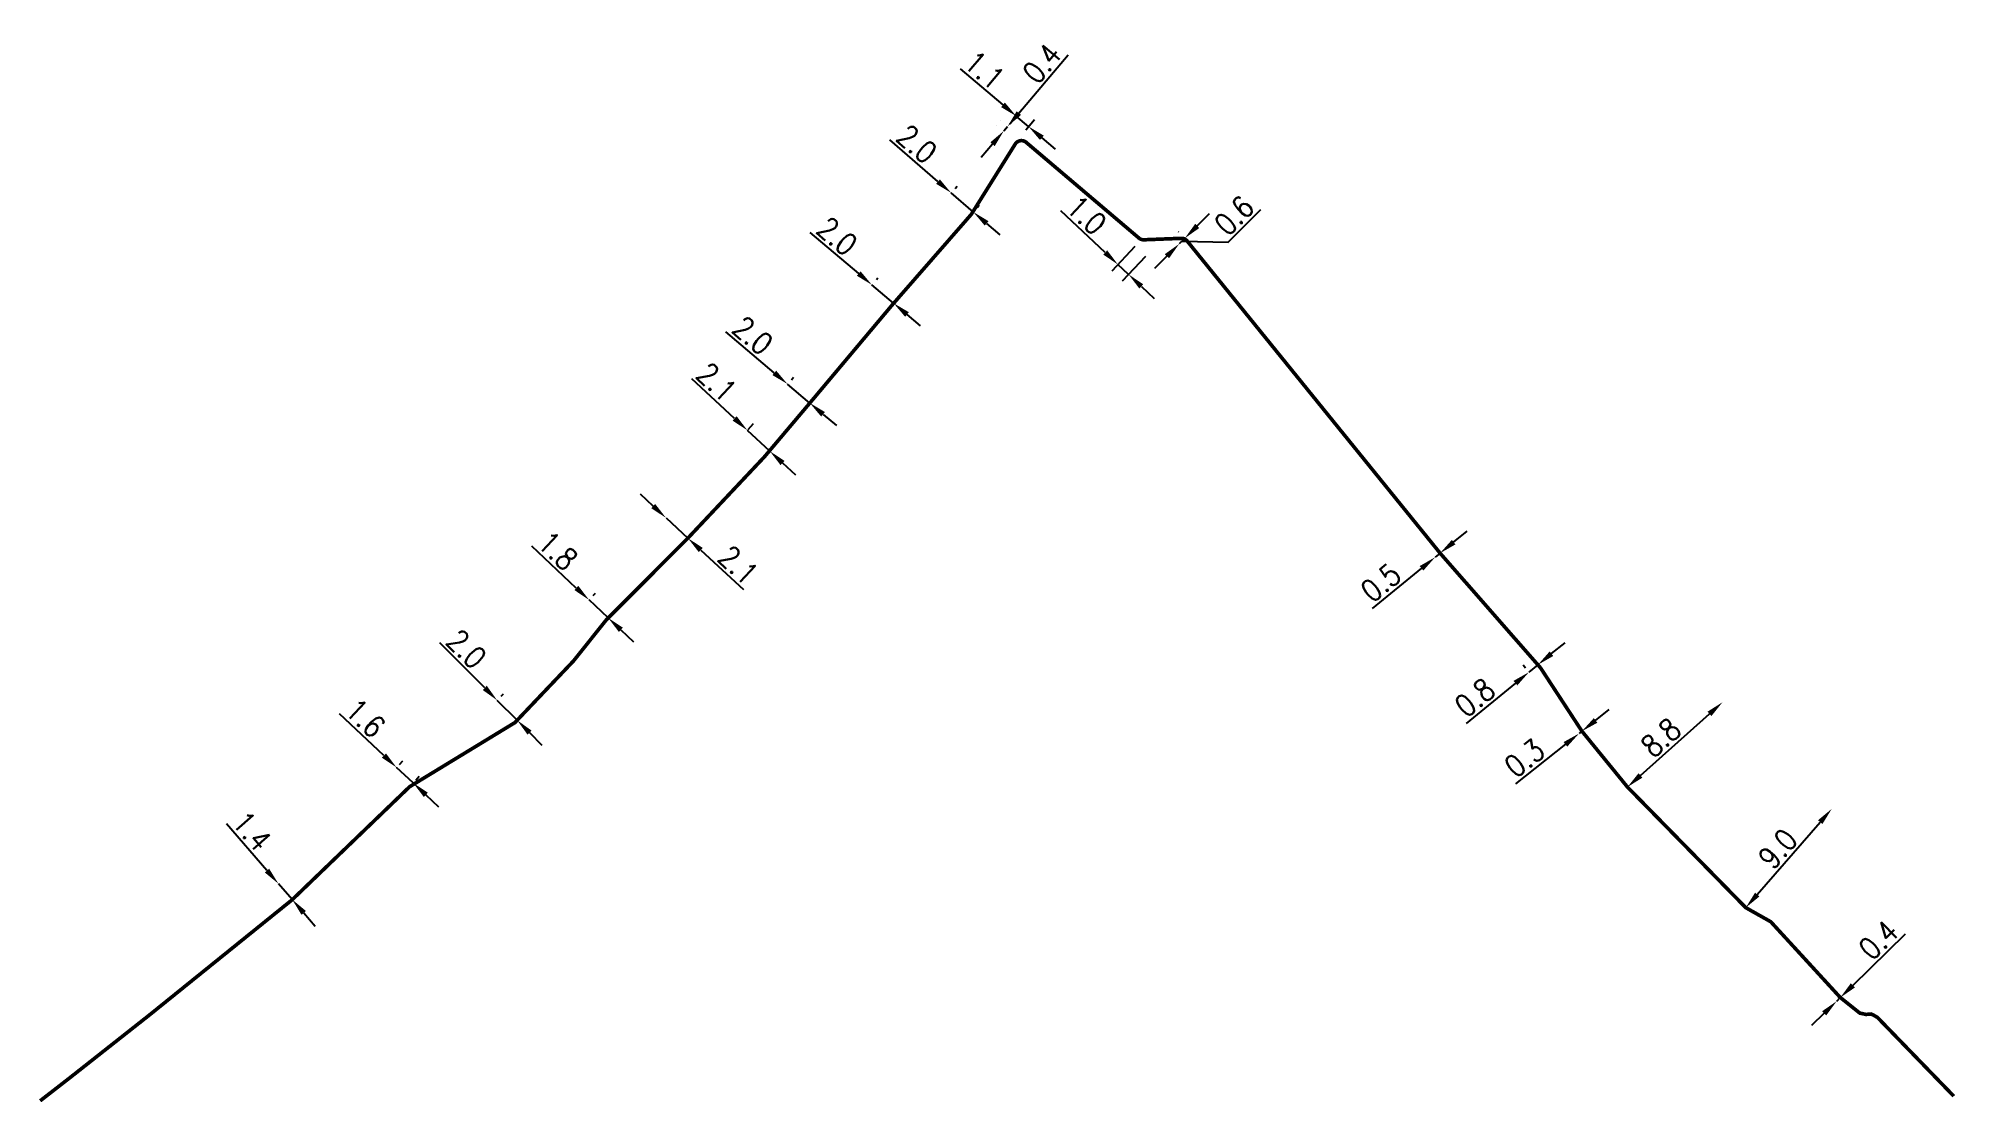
# Model space of a CAD drawing. Header units: millimetres. Extents: x 169011 to 169345, y 127000 to 127073.
# Drawn here: x 169213 to 169344.8, y 126999.9 to 127073 of the extents above; entities outside this region: 1.
import ezdxf
from ezdxf.enums import TextEntityAlignment as Align

# ---------------------------------------------------------------- set-up
doc = ezdxf.new("R2010")
doc.units = ezdxf.units.MM
doc.header["$PDMODE"] = 34
doc.linetypes.add('O_GAINE', pattern=[2000, 1000, 1000])
doc.layers.get('0').update_dxf_attribs({"linetype": 'CONTINUOUS'})
doc.layers.get('DEFPOINTS').update_dxf_attribs({"linetype": 'CONTINUOUS'})
doc.layers.add('O_100', color=6, linetype='O_GAINE')
doc.layers.add('O_910', color=7, linetype='CONTINUOUS', plot=False)
doc.styles.get("Standard").update_dxf_attribs({"font": 'romans.shx', "width": 0.85})
doc.dimstyles.get("Standard").update_dxf_attribs({"dimtxt": 1.5, "dimasz": 1.2, "dimexe": 0.625, "dimexo": 0.625, "dimgap": 0.25, "dimtad": 1, "dimdec": 1, "dimzin": 0, "dimdsep": 46, "dimtxsty": 'Standard', "dimcen": -0.5, "dimadec": 0, "dimazin": 0, "dimtfac": 1, "dimtdec": 1, "dimtmove": 0, "dimatfit": 3, "dimfxl": 1, "dimtolj": 1, "dimtzin": 0, "dimarcsym": 0})

# ---------------------------------------------------------------- blocks, each defined once
blk = doc.blocks.new('*D0')
at = {"layer": 'DEFPOINTS', "color": 0, "linetype": 'Continuous'}
for p in [(169229.52, 127014.92), (169229.52, 127014.92), (169230.47, 127013.83)]:
    blk.add_point(p, dxfattribs=at)
at = {"layer": 'O_100', "color": 0, "linetype": 'Continuous', "lineweight": -2}
for p, q in [((169228.73, 127015.83), (169225.95, 127019.04)), ((169230.47, 127013.83), (169229.52, 127014.92)), ((169231.26, 127012.92), (169232.04, 127012.01))]:
    blk.add_line(p, q, dxfattribs=at)
at = {"layer": 'O_100', "color": 0, "linetype": 'Continuous'}
for points in [[(169228.88, 127015.96), (169228.58, 127015.7), (169229.52, 127014.92)], [(169231.41, 127013.05), (169231.1, 127012.79), (169230.47, 127013.83)]]:
    blk.add_solid(points, dxfattribs=at)
at = {"layer": 'O_100', "color": 0, "linetype": 'Continuous', "insert": (169227.7, 127018.54), "char_height": 1.5, "attachment_point": 5, "rotation": 310.9662}
blk.add_mtext('\\A1;1.4', dxfattribs=at)
blk = doc.blocks.new('*D1')
at = {"layer": 'DEFPOINTS', "color": 0, "linetype": 'Continuous'}
for p in [(169237.4, 127022.65), (169237.64, 127022.91), (169238.53, 127021.59)]:
    blk.add_point(p, dxfattribs=at)
at = {"layer": 'O_100', "color": 0, "linetype": 'Continuous', "lineweight": -2}
for p, q in [((169236.77, 127023.74), (169233.71, 127026.6)), ((169237.83, 127023.11), (169238.07, 127023.37)), ((169238.78, 127021.85), (169237.64, 127022.91)), ((169238.96, 127022.05), (169239.2, 127022.31)), ((169239.65, 127021.03), (169240.53, 127020.21))]:
    blk.add_line(p, q, dxfattribs=at)
at = {"layer": 'O_100', "color": 0, "linetype": 'Continuous'}
for points in [[(169236.91, 127023.88), (169236.63, 127023.59), (169237.64, 127022.91)], [(169239.79, 127021.18), (169239.51, 127020.89), (169238.78, 127021.85)]]:
    blk.add_solid(points, dxfattribs=at)
at = {"layer": 'O_100', "color": 0, "linetype": 'Continuous', "insert": (169235.49, 127026.31), "char_height": 1.5, "attachment_point": 5, "rotation": 316.8403}
blk.add_mtext('\\A1;1.6', dxfattribs=at)
blk = doc.blocks.new('*D2')
at = {"layer": 'DEFPOINTS', "color": 0, "linetype": 'Continuous'}
for p in [(169261.39, 127045.7), (169261.75, 127046.09), (169262.92, 127044.27)]:
    blk.add_point(p, dxfattribs=at)
at = {"layer": 'O_100', "color": 0, "linetype": 'Continuous', "lineweight": -2}
for p, q in [((169260.87, 127046.91), (169257.93, 127049.64)), ((169263.29, 127044.66), (169261.75, 127046.09)), ((169261.81, 127046.16), (169262.17, 127046.55)), ((169263.35, 127044.73), (169263.71, 127045.12)), ((169264.17, 127043.85), (169265.05, 127043.03))]:
    blk.add_line(p, q, dxfattribs=at)
at = {"layer": 'O_100', "color": 0, "linetype": 'Continuous'}
for points in [[(169261.01, 127047.06), (169260.73, 127046.76), (169261.75, 127046.09)], [(169264.3, 127043.99), (169264.03, 127043.7), (169263.29, 127044.66)]]:
    blk.add_solid(points, dxfattribs=at)
at = {"layer": 'O_100', "color": 0, "linetype": 'Continuous', "insert": (169259.64, 127049.41), "char_height": 1.5, "attachment_point": 5, "rotation": 317.1066}
blk.add_mtext('\\A1;2.1', dxfattribs=at)
blk = doc.blocks.new('*D3')
at = {"layer": 'DEFPOINTS', "color": 0, "linetype": 'Continuous'}
for p in [(169264.37, 127049.1), (169264.51, 127049.27), (169265.9, 127047.8)]:
    blk.add_point(p, dxfattribs=at)
at = {"layer": 'O_100', "color": 0, "linetype": 'Continuous', "lineweight": -2}
for p, q in [((169263.6, 127050.04), (169260.27, 127052.87)), ((169264.78, 127049.57), (169264.92, 127049.74)), ((169266.04, 127047.97), (169264.51, 127049.27)), ((169266.3, 127048.28), (169266.44, 127048.45)), ((169266.95, 127047.19), (169267.87, 127046.42))]:
    blk.add_line(p, q, dxfattribs=at)
at = {"layer": 'O_100', "color": 0, "linetype": 'Continuous'}
for points in [[(169263.73, 127050.19), (169263.47, 127049.89), (169264.51, 127049.27)], [(169267.08, 127047.35), (169266.82, 127047.04), (169266.04, 127047.97)]]:
    blk.add_solid(points, dxfattribs=at)
at = {"layer": 'O_100', "color": 0, "linetype": 'Continuous', "insert": (169262.12, 127052.61), "char_height": 1.5, "attachment_point": 5, "rotation": 319.6501}
blk.add_mtext('\\A1;2.0', dxfattribs=at)
blk = doc.blocks.new('*D4')
at = {"layer": 'DEFPOINTS', "color": 0, "linetype": 'Continuous'}
for p in [(169275.63, 127062.25), (169275.76, 127062.41), (169277.14, 127060.94)]:
    blk.add_point(p, dxfattribs=at)
at = {"layer": 'O_100', "color": 0, "linetype": 'Continuous', "lineweight": -2}
for p, q in [((169274.85, 127063.19), (169271.54, 127066.05)), ((169276.04, 127062.72), (169276.17, 127062.88)), ((169277.28, 127061.1), (169275.76, 127062.41)), ((169277.55, 127061.42), (169277.69, 127061.58)), ((169278.19, 127060.32), (169279.09, 127059.53))]:
    blk.add_line(p, q, dxfattribs=at)
at = {"layer": 'O_100', "color": 0, "linetype": 'Continuous'}
for points in [[(169274.98, 127063.34), (169274.72, 127063.04), (169275.76, 127062.41)], [(169278.32, 127060.47), (169278.06, 127060.17), (169277.28, 127061.1)]]:
    blk.add_solid(points, dxfattribs=at)
at = {"layer": 'O_100', "color": 0, "linetype": 'Continuous', "insert": (169273.4, 127065.77), "char_height": 1.5, "attachment_point": 5, "rotation": 319.2229}
blk.add_mtext('\\A1;2.0', dxfattribs=at)
blk = doc.blocks.new('*D5')
at = {"layer": 'DEFPOINTS', "color": 0, "linetype": 'Continuous'}
for p in [(169291.43, 127058.91), (169291.45, 127058.89), (169291.84, 127059.28)]:
    blk.add_point(p, dxfattribs=at)
at = {"layer": 'O_100', "color": 0, "linetype": 'Continuous', "lineweight": -2}
for p, q in [((169294.8, 127059.03), (169297.04, 127061.27)), ((169292.67, 127060.15), (169293.52, 127061)), ((169291.01, 127059.33), (169290.99, 127059.35)), ((169291.4, 127059.72), (169291.38, 127059.74)), ((169291.82, 127059.3), (169291.43, 127058.91)), ((169291.82, 127059.3), (169291.43, 127058.91)), ((169291.63, 127059.1), (169294.8, 127059.03)), ((169290.59, 127058.06), (169289.74, 127057.21))]:
    blk.add_line(p, q, dxfattribs=at)
at = {"layer": 'O_100', "color": 0, "linetype": 'Continuous'}
for points in [[(169292.53, 127060.29), (169292.81, 127060), (169291.82, 127059.3)], [(169290.44, 127058.2), (169290.73, 127057.92), (169291.43, 127058.91)]]:
    blk.add_solid(points, dxfattribs=at)
at = {"layer": 'O_100', "color": 0, "linetype": 'Continuous', "insert": (169295.21, 127060.86), "char_height": 1.5, "attachment_point": 5, "rotation": 45.0309}
blk.add_mtext('\\A1;0.6', dxfattribs=at)
blk = doc.blocks.new('*D6')
at = {"layer": 'DEFPOINTS', "color": 0, "linetype": 'Continuous'}
for p in [(169288.81, 127059.18), (169289.54, 127058.5), (169287.95, 127056.81)]:
    blk.add_point(p, dxfattribs=at)
at = {"layer": 'O_100', "color": 0, "linetype": 'Continuous', "lineweight": -2}
for p, q in [((169286.35, 127058.31), (169283.29, 127061.18)), ((169288.38, 127058.73), (169286.79, 127057.03)), ((169287.95, 127056.81), (169287.22, 127057.49)), ((169289.11, 127058.04), (169287.52, 127056.35)), ((169288.83, 127055.99), (169289.7, 127055.16))]:
    blk.add_line(p, q, dxfattribs=at)
at = {"layer": 'O_100', "color": 0, "linetype": 'Continuous'}
for points in [[(169286.48, 127058.46), (169286.21, 127058.17), (169287.22, 127057.49)], [(169288.96, 127056.13), (169288.69, 127055.84), (169287.95, 127056.81)]]:
    blk.add_solid(points, dxfattribs=at)
at = {"layer": 'O_100', "color": 0, "linetype": 'Continuous', "insert": (169285.06, 127060.88), "char_height": 1.5, "attachment_point": 5, "rotation": 316.833}
blk.add_mtext('\\A1;1.0', dxfattribs=at)
blk = doc.blocks.new('*D7')
at = {"layer": 'DEFPOINTS', "color": 0, "linetype": 'Continuous'}
for p in [(169316.26, 127029.77), (169315.47, 127029.47), (169315.64, 127029.26)]:
    blk.add_point(p, dxfattribs=at)
at = {"layer": 'O_100', "color": 0, "linetype": 'Continuous', "lineweight": -2}
for p, q in [((169317.02, 127030.74), (169317.95, 127031.49)), ((169315.24, 127029.75), (169315.07, 127029.95)), ((169316.09, 127029.98), (169315.47, 127029.47)), ((169315.86, 127030.26), (169315.69, 127030.46)), ((169314.54, 127028.71), (169311.15, 127025.95))]:
    blk.add_line(p, q, dxfattribs=at)
at = {"layer": 'O_100', "color": 0, "linetype": 'Continuous'}
for points in [[(169316.89, 127030.89), (169317.14, 127030.58), (169316.09, 127029.98)], [(169314.41, 127028.87), (169314.67, 127028.56), (169315.47, 127029.47)]]:
    blk.add_solid(points, dxfattribs=at)
at = {"layer": 'O_100', "color": 0, "linetype": 'Continuous', "insert": (169311.75, 127027.72), "char_height": 1.5, "attachment_point": 5, "rotation": 39.2426}
blk.add_mtext('\\A1;0.8', dxfattribs=at)
blk = doc.blocks.new('*D8')
at = {"layer": 'DEFPOINTS', "color": 0, "linetype": 'Continuous'}
for p in [(169328.77, 127027.4), (169328.77, 127027.4), (169322.24, 127021.57)]:
    blk.add_point(p, dxfattribs=at)
at = {"layer": 'O_100', "color": 0, "linetype": 'Continuous', "lineweight": -2}
blk.add_line((169323.14, 127022.37), (169327.87, 127026.6), dxfattribs=at)
at = {"layer": 'O_100', "color": 0, "linetype": 'Continuous'}
for points in [[(169327.74, 127026.75), (169328.01, 127026.45), (169328.77, 127027.4)], [(169323, 127022.52), (169323.27, 127022.22), (169322.24, 127021.57)]]:
    blk.add_solid(points, dxfattribs=at)
at = {"layer": 'O_100', "color": 0, "linetype": 'Continuous', "insert": (169324.54, 127024.97), "char_height": 1.5, "attachment_point": 5, "rotation": 41.7644}
blk.add_mtext('\\A1;8.8', dxfattribs=at)
blk = doc.blocks.new('*D9')
at = {"layer": 'DEFPOINTS', "color": 0, "linetype": 'Continuous'}
for p in [(169336.28, 127020.07), (169336.28, 127020.07), (169330.37, 127013.28)]:
    blk.add_point(p, dxfattribs=at)
at = {"layer": 'O_100', "color": 0, "linetype": 'Continuous', "lineweight": -2}
blk.add_line((169331.16, 127014.18), (169335.49, 127019.16), dxfattribs=at)
at = {"layer": 'O_100', "color": 0, "linetype": 'Continuous'}
for points in [[(169335.34, 127019.29), (169335.64, 127019.03), (169336.28, 127020.07)], [(169331.01, 127014.31), (169331.31, 127014.05), (169330.37, 127013.28)]]:
    blk.add_solid(points, dxfattribs=at)
at = {"layer": 'O_100', "color": 0, "linetype": 'Continuous', "insert": (169332.57, 127017.33), "char_height": 1.5, "attachment_point": 5, "rotation": 48.9458}
blk.add_mtext('\\A1;9.0', dxfattribs=at)
blk = doc.blocks.new('*D10')
at = {"layer": 'DEFPOINTS', "color": 0, "linetype": 'Continuous'}
for p in [(169336.62, 127006.85), (169336.62, 127006.85), (169336.87, 127007.1)]:
    blk.add_point(p, dxfattribs=at)
at = {"layer": 'O_100', "color": 0, "linetype": 'Continuous', "lineweight": -2}
for p, q in [((169337.73, 127007.93), (169341.36, 127011.47)), ((169335.76, 127006.02), (169334.9, 127005.18)), ((169336.62, 127006.85), (169336.87, 127007.1))]:
    blk.add_line(p, q, dxfattribs=at)
at = {"layer": 'O_100', "color": 0, "linetype": 'Continuous'}
for points in [[(169337.59, 127008.08), (169337.87, 127007.79), (169336.87, 127007.1)], [(169335.62, 127006.16), (169335.9, 127005.87), (169336.62, 127006.85)]]:
    blk.add_solid(points, dxfattribs=at)
at = {"layer": 'O_100', "color": 0, "linetype": 'Continuous', "insert": (169339.5, 127011.06), "char_height": 1.5, "attachment_point": 5, "rotation": 44.253}
blk.add_mtext('\\A1;0.4', dxfattribs=at)
blk = doc.blocks.new('*D11')
at = {"layer": 'DEFPOINTS', "color": 0, "linetype": 'Continuous'}
for p in [(169318.91, 127025.25), (169318.91, 127025.25), (169319.11, 127025.41)]:
    blk.add_point(p, dxfattribs=at)
at = {"layer": 'O_100', "color": 0, "linetype": 'Continuous', "lineweight": -2}
for p, q in [((169320.05, 127026.15), (169320.99, 127026.9)), ((169317.97, 127024.51), (169314.54, 127021.79)), ((169319.11, 127025.41), (169318.91, 127025.25))]:
    blk.add_line(p, q, dxfattribs=at)
at = {"layer": 'O_100', "color": 0, "linetype": 'Continuous'}
for points in [[(169319.93, 127026.31), (169320.17, 127025.99), (169319.11, 127025.41)], [(169317.85, 127024.66), (169318.1, 127024.35), (169318.91, 127025.25)]]:
    blk.add_solid(points, dxfattribs=at)
at = {"layer": 'O_100', "color": 0, "linetype": 'Continuous', "insert": (169315.17, 127023.56), "char_height": 1.5, "attachment_point": 5, "rotation": 38.3561}
blk.add_mtext('\\A1;0.3', dxfattribs=at)
blk = doc.blocks.new('*D12')
at = {"layer": 'DEFPOINTS', "color": 0, "linetype": 'Continuous'}
for p in [(169309.36, 127037.65), (169309.02, 127037.37), (169309.02, 127037.37)]:
    blk.add_point(p, dxfattribs=at)
at = {"layer": 'O_100', "color": 0, "linetype": 'Continuous', "lineweight": -2}
for p, q in [((169310.29, 127038.41), (169311.23, 127039.17)), ((169309.36, 127037.65), (169309.02, 127037.37)), ((169308.09, 127036.61), (169304.7, 127033.85))]:
    blk.add_line(p, q, dxfattribs=at)
at = {"layer": 'O_100', "color": 0, "linetype": 'Continuous'}
for points in [[(169310.17, 127038.56), (169310.42, 127038.25), (169309.36, 127037.65)], [(169307.96, 127036.76), (169308.21, 127036.45), (169309.02, 127037.37)]]:
    blk.add_solid(points, dxfattribs=at)
at = {"layer": 'O_100', "color": 0, "linetype": 'Continuous', "insert": (169305.29, 127035.62), "char_height": 1.5, "attachment_point": 5, "rotation": 39.1749}
blk.add_mtext('\\A1;0.5', dxfattribs=at)
blk = doc.blocks.new('*D13')
at = {"layer": 'DEFPOINTS', "color": 0, "linetype": 'Continuous'}
for p in [(169270.31, 127056.09), (169270.23, 127055.99), (169271.72, 127054.73)]:
    blk.add_point(p, dxfattribs=at)
at = {"layer": 'O_100', "color": 0, "linetype": 'Continuous', "lineweight": -2}
for p, q in [((169269.4, 127056.87), (169266.06, 127059.7)), ((169271.8, 127054.83), (169270.31, 127056.09)), ((169270.63, 127056.47), (169270.72, 127056.57)), ((169272.12, 127055.21), (169272.21, 127055.31)), ((169272.72, 127054.05), (169273.63, 127053.28))]:
    blk.add_line(p, q, dxfattribs=at)
at = {"layer": 'O_100', "color": 0, "linetype": 'Continuous'}
for points in [[(169269.53, 127057.02), (169269.27, 127056.72), (169270.31, 127056.09)], [(169272.85, 127054.21), (169272.59, 127053.9), (169271.8, 127054.83)]]:
    blk.add_solid(points, dxfattribs=at)
at = {"layer": 'O_100', "color": 0, "linetype": 'Continuous', "insert": (169267.92, 127059.43), "char_height": 1.5, "attachment_point": 5, "rotation": 319.6959}
blk.add_mtext('\\A1;2.0', dxfattribs=at)
blk = doc.blocks.new('*D14')
at = {"layer": 'DEFPOINTS', "color": 0, "linetype": 'Continuous'}
for p in [(169256.16, 127040.07), (169256.16, 127040.07), (169257.66, 127038.68)]:
    blk.add_point(p, dxfattribs=at)
at = {"layer": 'O_100', "color": 0, "linetype": 'Continuous', "lineweight": -2}
for p, q in [((169255.28, 127040.89), (169254.4, 127041.7)), ((169256.16, 127040.07), (169257.66, 127038.68)), ((169258.54, 127037.86), (169261.48, 127035.14))]:
    blk.add_line(p, q, dxfattribs=at)
at = {"layer": 'O_100', "color": 0, "linetype": 'Continuous'}
for points in [[(169255.41, 127041.03), (169255.14, 127040.74), (169256.16, 127040.07)], [(169258.68, 127038.01), (169258.41, 127037.72), (169257.66, 127038.68)]]:
    blk.add_solid(points, dxfattribs=at)
at = {"layer": 'O_100', "color": 0, "linetype": 'Continuous', "insert": (169261.13, 127036.83), "char_height": 1.5, "attachment_point": 5, "rotation": 317.2063}
blk.add_mtext('\\A1;2.1', dxfattribs=at)
blk = doc.blocks.new('*D15')
at = {"layer": 'DEFPOINTS', "color": 0, "linetype": 'Continuous'}
for p in [(169250.73, 127034.29), (169250.87, 127034.43), (169252.05, 127033.06)]:
    blk.add_point(p, dxfattribs=at)
at = {"layer": 'O_100', "color": 0, "linetype": 'Continuous', "lineweight": -2}
for p, q in [((169249.99, 127035.25), (169246.94, 127038.12)), ((169252.18, 127033.2), (169250.87, 127034.43)), ((169251.16, 127034.74), (169251.3, 127034.89)), ((169252.47, 127033.51), (169252.61, 127033.66)), ((169253.06, 127032.38), (169253.93, 127031.56))]:
    blk.add_line(p, q, dxfattribs=at)
at = {"layer": 'O_100', "color": 0, "linetype": 'Continuous'}
for points in [[(169250.13, 127035.4), (169249.86, 127035.11), (169250.87, 127034.43)], [(169253.19, 127032.53), (169252.92, 127032.23), (169252.18, 127033.2)]]:
    blk.add_solid(points, dxfattribs=at)
at = {"layer": 'O_100', "color": 0, "linetype": 'Continuous', "insert": (169248.71, 127037.82), "char_height": 1.5, "attachment_point": 5, "rotation": 316.8711}
blk.add_mtext('\\A1;1.8', dxfattribs=at)
blk = doc.blocks.new('*D16')
at = {"layer": 'DEFPOINTS', "color": 0, "linetype": 'Continuous'}
for p in [(169244.39, 127027.38), (169244.55, 127027.53), (169245.77, 127026)]:
    blk.add_point(p, dxfattribs=at)
at = {"layer": 'O_100', "color": 0, "linetype": 'Continuous', "lineweight": -2}
for p, q in [((169243.7, 127028.38), (169240.61, 127031.48)), ((169245.93, 127026.16), (169244.55, 127027.53)), ((169244.83, 127027.82), (169244.99, 127027.98)), ((169246.21, 127026.44), (169246.37, 127026.6)), ((169246.78, 127025.31), (169247.63, 127024.46))]:
    blk.add_line(p, q, dxfattribs=at)
at = {"layer": 'O_100', "color": 0, "linetype": 'Continuous'}
for points in [[(169243.84, 127028.53), (169243.56, 127028.24), (169244.55, 127027.53)], [(169246.92, 127025.45), (169246.64, 127025.17), (169245.93, 127026.16)]]:
    blk.add_solid(points, dxfattribs=at)
at = {"layer": 'O_100', "color": 0, "linetype": 'Continuous', "insert": (169242.44, 127031.06), "char_height": 1.5, "attachment_point": 5, "rotation": 314.9769}
blk.add_mtext('\\A1;2.0', dxfattribs=at)
blk = doc.blocks.new('*D17')
at = {"layer": 'DEFPOINTS', "color": 0, "linetype": 'Continuous'}
for p in [(169279.38, 127066.68), (169279.38, 127066.68), (169279.63, 127066.98)]:
    blk.add_point(p, dxfattribs=at)
at = {"layer": 'O_100', "color": 0, "linetype": 'Continuous', "lineweight": -2}
for p, q in [((169280.41, 127067.9), (169283.8, 127071.9)), ((169278.9, 127067.08), (169278.9, 127067.08)), ((169279.16, 127067.39), (169279.16, 127067.39)), ((169279.38, 127066.68), (169279.63, 127066.98)), ((169278.6, 127065.76), (169277.82, 127064.85))]:
    blk.add_line(p, q, dxfattribs=at)
at = {"layer": 'O_100', "color": 0, "linetype": 'Continuous'}
for points in [[(169280.26, 127068.03), (169280.56, 127067.77), (169279.63, 127066.98)], [(169278.45, 127065.89), (169278.75, 127065.63), (169279.38, 127066.68)]]:
    blk.add_solid(points, dxfattribs=at)
at = {"layer": 'O_100', "color": 0, "linetype": 'Continuous', "insert": (169282, 127071.32), "char_height": 1.5, "attachment_point": 5, "rotation": 49.7401}
blk.add_mtext('\\A1;0.4', dxfattribs=at)
blk = doc.blocks.new('*D18')
at = {"layer": 'DEFPOINTS', "color": 0, "linetype": 'Continuous'}
for p in [(169279.38, 127066.68), (169280.23, 127067.69), (169280.47, 127066.27)]:
    blk.add_point(p, dxfattribs=at)
at = {"layer": 'O_100', "color": 0, "linetype": 'Continuous', "lineweight": -2}
for p, q in [((169279.32, 127068.46), (169276.4, 127070.94)), ((169279.78, 127067.15), (169280.64, 127068.17)), ((169281.07, 127066.98), (169280.23, 127067.69)), ((169280.88, 127066.75), (169281.48, 127067.45)), ((169281.99, 127066.2), (169282.9, 127065.43))]:
    blk.add_line(p, q, dxfattribs=at)
at = {"layer": 'O_100', "color": 0, "linetype": 'Continuous'}
for points in [[(169279.45, 127068.62), (169279.19, 127068.31), (169280.23, 127067.69)], [(169282.12, 127066.35), (169281.86, 127066.05), (169281.07, 127066.98)]]:
    blk.add_solid(points, dxfattribs=at)
at = {"layer": 'O_100', "color": 0, "linetype": 'Continuous', "insert": (169278.05, 127070.85), "char_height": 1.5, "attachment_point": 5, "rotation": 319.7401}
blk.add_mtext('\\A1;1.1', dxfattribs=at)
blk = doc.blocks.new('GIS_MODF')
at = {"color": 0, "linetype": 'Continuous', "flags": 128}
for points in [[(-2.26, -0.01), (-1.76, -0.01)], [(1.76, -0.01), (2.26, -0.01)]]:
    blk.add_lwpolyline(points, dxfattribs=at)
at = {"color": 0, "linetype": 'Continuous'}
blk.add_attdef('DATE', text='', height=0.75, dxfattribs=at).set_placement((-2.58, -0.39), align=Align.RIGHT)
at = {"color": 0, "linetype": 'Continuous', "width": 3.590909}
blk.add_attdef('USER', text='', height=0.75, dxfattribs=at).set_placement((-1.52, -0.39), (1.31, -0.39), align=Align.FIT)
at = {"color": 0, "linetype": 'Continuous'}
blk.add_attdef('DESC', (2.53, -0.39), '', height=0.75, dxfattribs=at)

msp = doc.modelspace()

# ---------------------------------------------------------------- linework, layer by layer
at = {"layer": 'O_100', "const_width": 0.25}
msp.add_lwpolyline([(169213.14, 127000), (169215.25, 127001.64), (169220.7, 127005.94), (169230.47, 127013.83), (169238.53, 127021.59), (169245.77, 127026), (169245.77, 127026), (169249.8, 127030.24), (169252.05, 127033.06), (169257.66, 127038.68), (169262.92, 127044.27), (169265.9, 127047.8), (169271.72, 127054.73), (169277.14, 127060.94), (169280.16, 127065.77, -0.465157), (169280.92, 127065.88), (169288.66, 127059.31, 0.187484), (169289, 127059.19), (169291.57, 127059.29, -0.236175), (169291.98, 127059.1), (169309.36, 127037.65), (169309.36, 127037.65), (169309.36, 127037.65), (169316.26, 127029.77), (169316.26, 127029.77), (169319.11, 127025.41), (169322.24, 127021.57), (169330.37, 127013.28), (169330.37, 127013.28), (169332.09, 127012.31), (169332.09, 127012.31), (169332.09, 127012.31), (169332.09, 127012.31), (169336.87, 127007.1), (169338.21, 127006.03), (169338.64, 127005.94), (169338.98, 127005.97), (169339.12, 127005.91), (169339.41, 127005.74), (169339.58, 127005.57), (169344.67, 127000.32)], format="xyb", dxfattribs=at)

# ---------------------------------------------------------------- block references
at = {"layer": 'O_910'}
ref = msp.add_blockref('GIS_MODF', (169019.62, 127010.72), dxfattribs=at)
ref.add_attrib('DATE', '07/09/2011', dxfattribs={"layer": '0', "color": 0, "linetype": 'Continuous', "height": 0.75}).set_placement((169017.04, 127010.33), align=Align.RIGHT)
ref.add_attrib('USER', 'CSa', dxfattribs={"layer": '0', "color": 0, "linetype": 'Continuous', "height": 0.75, "width": 1.410714}).set_placement((169018.1, 127010.33), (169020.92, 127010.33), align=Align.FIT)
ref.add_attrib('DESC', "111085-Calage d'énergie", (169022.15, 127010.33), dxfattribs={"layer": '0', "color": 0, "linetype": 'Continuous', "height": 0.75})

# ---------------------------------------------------------------- dimensions: what is measured, and where the dimension line sits
at = {"layer": 'O_100', "linetype": 'Continuous'}
for base, p1, angle, picture, middle in [((169280.23, 127067.69), (169280.47, 127066.27), 319.7401, '*D18', (169277.4, 127070.09)), ((169279.38, 127066.68), (169279.63, 127066.98), 49.7401, '*D17', (169282.76, 127070.67))]:
    dim = msp.add_linear_dim(base=base, p1=p1, p2=(169279.38, 127066.68), angle=angle, dimstyle='Standard', dxfattribs=at)
    dim.commit()
    dim.dimension.update_dxf_attribs({"geometry": picture, "text_midpoint": middle, "dimtype": 160})
for base, p1, p2, angle, override, picture, middle in [((169275.76, 127062.41), (169277.14, 127060.94), (169275.63, 127062.25), 139.2229, {"dimscale": 1}, '*D4', (169272.74, 127065.01)), ((169287.95, 127056.81), (169288.81, 127059.18), (169289.54, 127058.5), 316.833, {"dimscale": 1}, '*D6', (169284.38, 127060.16)), ((169291.4341, 127058.908), (169291.8386, 127059.2814), (169291.4499, 127058.8923), 225.0309, {"dimtmove": 1}, '*D5', (169294.9732, 127059.2064)), ((169270.31, 127056.09), (169271.72, 127054.73), (169270.23, 127055.99), 139.6959, {"dimscale": 1}, '*D13', (169267.27, 127058.67)), ((169264.51, 127049.27), (169265.9, 127047.8), (169264.37, 127049.1), 139.6501, {"dimscale": 1}, '*D3', (169261.48, 127051.85)), ((169261.75, 127046.09), (169262.92, 127044.27), (169261.39, 127045.7), 137.1066, {"dimscale": 1}, '*D2', (169258.96, 127048.68)), ((169256.1575, 127040.0714), (169257.6618, 127038.6788), (169256.1575, 127040.0714), 137.2063, {"dimscale": 1}, '*D14', (169260.4529, 127036.0948)), ((169250.87, 127034.43), (169252.05, 127033.06), (169250.73, 127034.29), 136.8711, {"dimscale": 1}, '*D15', (169248.03, 127037.09)), ((169244.5516, 127027.535), (169245.7707, 127025.9965), (169244.3924, 127027.3759), 134.9769, {"dimscale": 1}, '*D16', (169241.7344, 127030.3545)), ((169315.47, 127029.47), (169316.26, 127029.77), (169315.64, 127029.26), 219.2426, {"dimscale": 1}, '*D7', (169312.38, 127026.95)), ((169237.64, 127022.91), (169238.53, 127021.59), (169237.4, 127022.65), 136.8403, {"dimscale": 1}, '*D1', (169234.8, 127025.58)), ((169328.77, 127027.4), (169322.24, 127021.57), (169328.77, 127027.4), 41.7644, {"dimscale": 1}, '*D8', (169325.21, 127024.22)), ((169336.62, 127006.85), (169336.87, 127007.1), (169336.62, 127006.85), 224.253, {"dimscale": 1}, '*D10', (169340.2, 127010.34))]:
    dim = msp.add_linear_dim(base=base, p1=p1, p2=p2, angle=angle, dimstyle='Standard', override=override, dxfattribs=at)
    dim.commit()
    dim.dimension.update_dxf_attribs({"geometry": picture, "text_midpoint": middle, "dimtype": 161})
for p1, p2, picture, middle in [((169309.3646, 127037.6513), (169309.0157, 127037.367), '*D12', (169305.2942, 127035.6245)), ((169319.1083, 127025.4068), (169318.9123, 127025.2517), '*D11', (169315.1663, 127023.5625)), ((169230.4688, 127013.8263), (169229.5181, 127014.9212), '*D0', (169227.6999, 127018.5405)), ((169330.37, 127013.28), (169336.28, 127020.07), '*D9', (169332.57, 127017.33))]:
    dim = msp.add_aligned_dim(p1=p1, p2=p2, distance=0, dimstyle='Standard', override={"dimscale": 1}, dxfattribs=at)
    dim.commit()
    dim.dimension.update_dxf_attribs({"geometry": picture, "text_midpoint": middle})

doc.saveas('drawing.dxf')
